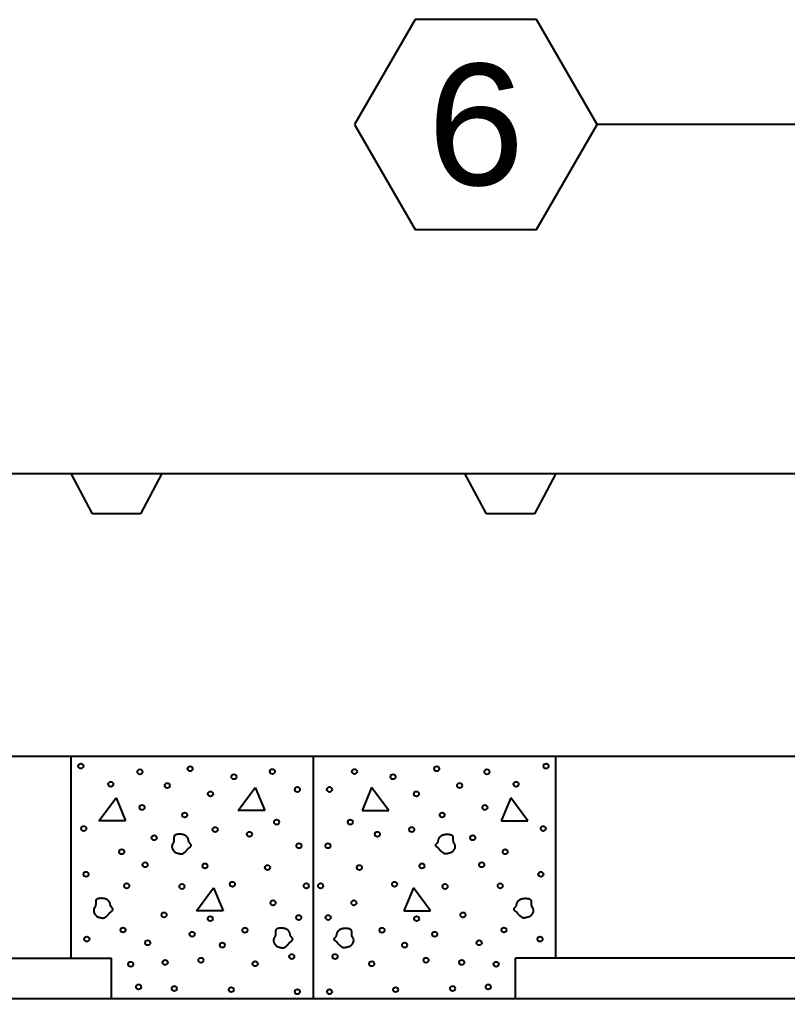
# Model space of a CAD drawing. Extents: x -13 to 326, y -81 to 129.
# Drawn here: x 155.21 to 193.23, y -58.96 to -10.48 of the extents above; entities that cross this region are included whole.
import ezdxf
from ezdxf.enums import TextEntityAlignment as Align

# ---------------------------------------------------------------- set-up
doc = ezdxf.new("R2010")
doc.units = 0
doc.header["$MEASUREMENT"] = 0
doc.layers.add('2', color=7, linetype='Continuous')
doc.styles.get("Standard").update_dxf_attribs({"font": 'monotxt.shx'})

msp = doc.modelspace()

# ---------------------------------------------------------------- linework, layer by layer
at = {"layer": '2', "color": 5, "linetype": 'Continuous'}
for p, q in [((174.801, -10.485), (171.801, -15.681)), ((180.801, -10.485), (174.801, -10.485)), ((183.801, -15.681), (180.801, -10.485)), ((171.801, -15.681), (174.801, -20.877)), ((180.801, -20.877), (183.801, -15.681)), ((195.712, -15.681), (183.801, -15.681)), ((174.801, -20.877), (180.801, -20.877)), ((144.199, -32.959), (212.074, -32.959)), ((158.824, -34.959), (157.762, -32.959)), ((162.262, -32.959), (161.199, -34.959)), ((178.324, -34.959), (177.262, -32.959)), ((181.762, -32.959), (180.699, -34.959)), ((161.199, -34.959), (158.824, -34.959)), ((180.699, -34.959), (178.324, -34.959)), ((145.007, -46.962), (211.27, -46.962)), ((157.763, -56.962), (157.763, -46.962)), ((169.763, -58.962), (169.763, -46.962)), ((181.763, -56.962), (181.763, -46.962)), ((166.034, -49.658), (166.885, -48.509)), ((166.885, -48.509), (167.355, -49.658)), ((172.642, -48.509), (172.171, -49.658)), ((173.493, -49.658), (172.642, -48.509)), ((159.143, -50.172), (159.994, -49.023)), ((159.994, -49.023), (160.465, -50.172)), ((179.532, -49.023), (179.062, -50.172)), ((180.384, -50.172), (179.532, -49.023)), ((167.355, -49.658), (166.034, -49.658)), ((172.171, -49.658), (173.493, -49.658)), ((160.465, -50.172), (159.143, -50.172)), ((179.062, -50.172), (180.384, -50.172)), ((163.968, -54.632), (164.819, -53.482)), ((164.819, -53.482), (165.289, -54.632)), ((174.708, -53.482), (174.237, -54.632)), ((175.559, -54.632), (174.708, -53.482)), ((165.289, -54.632), (163.968, -54.632)), ((174.237, -54.632), (175.559, -54.632)), ((107.763, -56.962), (159.763, -56.962)), ((159.763, -58.962), (159.763, -56.962)), ((231.763, -56.962), (179.763, -56.962)), ((179.763, -58.962), (179.763, -56.962)), ((25.763, -58.962), (313.763, -58.962))]:
    msp.add_line(p, q, dxfattribs=at)
for points in [[(163.596, -51.222), (163.593, -51.205, 0.004785), (163.591, -51.187, 0.004913), (163.588, -51.17, 0.005179), (163.585, -51.154, 0.005594), (163.581, -51.138, 0.005983), (163.578, -51.122, 0.006362), (163.573, -51.106, 0.006756), (163.569, -51.092, 0.00718), (163.564, -51.077, 0.007603), (163.559, -51.063, 0.008039), (163.553, -51.049, 0.008471), (163.548, -51.036, 0.00891), (163.541, -51.023, 0.009333), (163.534, -51.011, 0.00975), (163.527, -50.999, 0.010138), (163.52, -50.987, 0.010509), (163.512, -50.976, 0.010826), (163.503, -50.965, 0.011103), (163.495, -50.955, 0.011341), (163.485, -50.945, 0.011564), (163.475, -50.935, 0.011551), (163.465, -50.926, 0.011336), (163.454, -50.918, 0.011036), (163.443, -50.909, 0.010634), (163.432, -50.902, 0.010268), (163.42, -50.894, 0.009897), (163.407, -50.887, 0.009544), (163.395, -50.881, 0.009179), (163.382, -50.875, 0.008841), (163.368, -50.869, 0.008503), (163.355, -50.864, 0.008191), (163.341, -50.859, 0.007883), (163.326, -50.854, 0.007603), (163.312, -50.85, 0.007329), (163.297, -50.846, 0.007081), (163.282, -50.843, 0.006841), (163.267, -50.84, 0.006626), (163.251, -50.837, 0.006419), (163.236, -50.835, 0.006236), (163.22, -50.833, 0.006061), (163.204, -50.832, 0.005907), (163.188, -50.831, 0.005763), (163.172, -50.83, 0.005637), (163.156, -50.829, 0.005521), (163.139, -50.829, 0.005421), (163.123, -50.83, 0.005329), (163.106, -50.83, 0.005258), (163.09, -50.831, 0.005201), (163.073, -50.833, 0.00514), (163.057, -50.834, 0.005062), (163.04, -50.836, 0.005083), (163.024, -50.839, 0.005221), (163.008, -50.842, 0.006031), (162.992, -50.845, 0.007829), (162.976, -50.848, 0.009649), (162.961, -50.853, 0.011932), (162.946, -50.858, 0.014416), (162.932, -50.863, 0.017553), (162.92, -50.87, 0.021223), (162.908, -50.877, 0.025951), (162.898, -50.885, 0.03001), (162.889, -50.894, 0.033019), (162.881, -50.905, 0.032883), (162.875, -50.916, 0.029027), (162.87, -50.928, 0.025269), (162.866, -50.941, 0.021469), (162.863, -50.954, 0.017986), (162.86, -50.968, 0.014521), (162.859, -50.983, 0.011672), (162.858, -50.998, 0.008962), (162.857, -51.014, 0.006754), (162.857, -51.03, 0.004559), (162.857, -51.046, 0.002745), (162.857, -51.062, 0.000833), (162.857, -51.079, -0.000805), (162.857, -51.095, -0.002637), (162.857, -51.112, -0.004312), (162.856, -51.128, -0.006297), (162.855, -51.144, -0.008122), (162.854, -51.16, -0.010228), (162.851, -51.176, -0.012587), (162.848, -51.191, -0.01574), (162.844, -51.206, -0.017251), (162.839, -51.22, -0.017002), (162.833, -51.234, -0.015078), (162.827, -51.247, -0.010869), (162.82, -51.26, -0.007364), (162.812, -51.273, -0.003739), (162.805, -51.286, -0.000502), (162.798, -51.299, 0.003172), (162.79, -51.312, 0.006628), (162.784, -51.325, 0.010722), (162.778, -51.339, 0.013226), (162.772, -51.353, 0.014832), (162.768, -51.367, 0.015088), (162.764, -51.382, 0.014292), (162.762, -51.397, 0.013883), (162.76, -51.412, 0.013764), (162.759, -51.427, 0.013686), (162.758, -51.443, 0.013657), (162.759, -51.458, 0.013745), (162.76, -51.473, 0.013963), (162.763, -51.488, 0.014224), (162.766, -51.503, 0.014554), (162.77, -51.518, 0.015101), (162.775, -51.532, 0.015976), (162.78, -51.546, 0.015668), (162.787, -51.559, 0.013866), (162.794, -51.572, 0.011842), (162.802, -51.585, 0.009091), (162.81, -51.597, 0.00656), (162.818, -51.61, 0.003629), (162.827, -51.622, 0.001959), (162.835, -51.634, 0.001108), (162.844, -51.646, 0.001572), (162.853, -51.658, 0.00347), (162.862, -51.67, 0.004668), (162.871, -51.682, 0.005443), (162.881, -51.693, 0.007694), (162.891, -51.704, 0.01221), (162.901, -51.715, 0.017137), (162.912, -51.724, 0.023974), (162.924, -51.732, 0.025959), (162.937, -51.739, 0.022284), (162.95, -51.745, 0.018818), (162.964, -51.75, 0.015063), (162.978, -51.754, 0.011683), (162.993, -51.758, 0.008014), (163.008, -51.761, 0.004976), (163.023, -51.765, 0.00181), (163.038, -51.768, -0.001224), (163.053, -51.771, -0.004947), (163.068, -51.775, -0.006053), (163.083, -51.779, -0.004853), (163.098, -51.783, -0.003013), (163.113, -51.788, -0.000016), (163.127, -51.792, 0.002521), (163.142, -51.796, 0.00528), (163.156, -51.8, 0.007878), (163.17, -51.803, 0.010941), (163.185, -51.805, 0.014094), (163.199, -51.806, 0.017981), (163.213, -51.807, 0.020233), (163.227, -51.806, 0.021055), (163.24, -51.803, 0.020457), (163.254, -51.8, 0.018422), (163.268, -51.796, 0.016727), (163.281, -51.791, 0.015121), (163.295, -51.785, 0.013622), (163.308, -51.778, 0.012038), (163.321, -51.771, 0.010686), (163.334, -51.762, 0.009342), (163.347, -51.754, 0.008202), (163.359, -51.744, 0.007044), (163.372, -51.735, 0.006083), (163.384, -51.725, 0.005098), (163.397, -51.715, 0.004237), (163.409, -51.704, 0.003276), (163.421, -51.694, 0.002582), (163.432, -51.683, 0.001962), (163.444, -51.673, 0.000895), (163.455, -51.662, -0.000947), (163.467, -51.652, 0.001004), (163.478, -51.642, 0.007533), (163.488, -51.631, 0.013881), (163.498, -51.62, 0.021241), (163.506, -51.608, 0.018761), (163.514, -51.596, 0.006753), (163.522, -51.583, -0.002565), (163.53, -51.571, -0.012008), (163.539, -51.559, -0.015872), (163.549, -51.548, -0.014536), (163.559, -51.537, -0.013302), (163.57, -51.527, -0.011978), (163.581, -51.517, -0.010661), (163.593, -51.508, -0.009179), (163.606, -51.498, -0.006686), (163.619, -51.489, -0.00297), (163.632, -51.48, 0.000284), (163.645, -51.471, 0.004153), (163.658, -51.461, 0.007845), (163.669, -51.452, 0.012498), (163.68, -51.442, 0.01805), (163.689, -51.432, 0.025988), (163.696, -51.422, 0.033213), (163.702, -51.411, 0.038945), (163.705, -51.4, 0.042043), (163.707, -51.389, 0.041098), (163.707, -51.377, 0.037039), (163.705, -51.364, 0.031405), (163.701, -51.352, 0.029902), (163.696, -51.339, 0.029417), (163.688, -51.325, 0.018987), (163.68, -51.311, 0.006842), (163.672, -51.299, 0.021033), (163.658, -51.283, 0.026686), (163.633, -51.257, 0.010564), (163.597, -51.222, 0.005181)], [(175.931, -51.222), (175.933, -51.205, -0.004785), (175.936, -51.187, -0.004913), (175.939, -51.17, -0.005179), (175.942, -51.154, -0.005594), (175.945, -51.138, -0.005983), (175.949, -51.122, -0.006362), (175.953, -51.106, -0.006756), (175.958, -51.092, -0.00718), (175.963, -51.077, -0.007603), (175.968, -51.063, -0.008039), (175.973, -51.049, -0.008471), (175.979, -51.036, -0.00891), (175.986, -51.023, -0.009333), (175.992, -51.011, -0.00975), (175.999, -50.999, -0.010138), (176.007, -50.987, -0.010509), (176.015, -50.976, -0.010826), (176.023, -50.965, -0.011103), (176.032, -50.955, -0.011341), (176.041, -50.945, -0.011564), (176.051, -50.935, -0.011551), (176.062, -50.926, -0.011336), (176.072, -50.918, -0.011036), (176.083, -50.909, -0.010634), (176.095, -50.902, -0.010268), (176.107, -50.894, -0.009897), (176.119, -50.887, -0.009544), (176.132, -50.881, -0.009179), (176.145, -50.875, -0.008841), (176.158, -50.869, -0.008503), (176.172, -50.864, -0.008191), (176.186, -50.859, -0.007883), (176.2, -50.854, -0.007603), (176.215, -50.85, -0.007329), (176.23, -50.846, -0.007081), (176.245, -50.843, -0.006841), (176.26, -50.84, -0.006626), (176.275, -50.837, -0.006419), (176.291, -50.835, -0.006236), (176.307, -50.833, -0.006061), (176.323, -50.832, -0.005907), (176.339, -50.831, -0.005763), (176.355, -50.83, -0.005637), (176.371, -50.829, -0.005521), (176.387, -50.829, -0.005421), (176.404, -50.83, -0.005329), (176.42, -50.83, -0.005258), (176.437, -50.831, -0.005201), (176.453, -50.833, -0.00514), (176.47, -50.834, -0.005062), (176.486, -50.836, -0.005083), (176.503, -50.839, -0.005221), (176.519, -50.842, -0.006031), (176.535, -50.845, -0.007829), (176.551, -50.848, -0.009649), (176.566, -50.853, -0.011932), (176.581, -50.858, -0.014416), (176.594, -50.863, -0.017553), (176.607, -50.87, -0.021223), (176.619, -50.877, -0.025951), (176.629, -50.885, -0.03001), (176.638, -50.894, -0.033019), (176.645, -50.905, -0.032883), (176.652, -50.916, -0.029027), (176.657, -50.928, -0.025269), (176.661, -50.941, -0.021469), (176.664, -50.954, -0.017986), (176.666, -50.968, -0.014521), (176.668, -50.983, -0.011672), (176.669, -50.998, -0.008962), (176.67, -51.014, -0.006754), (176.67, -51.03, -0.004559), (176.67, -51.046, -0.002745), (176.67, -51.062, -0.000833), (176.67, -51.079, 0.000805), (176.67, -51.095, 0.002637), (176.67, -51.112, 0.004312), (176.67, -51.128, 0.006297), (176.671, -51.144, 0.008122), (176.673, -51.16, 0.010228), (176.675, -51.176, 0.012587), (176.678, -51.191, 0.01574), (176.683, -51.206, 0.017251), (176.688, -51.22, 0.017002), (176.693, -51.234, 0.015078), (176.7, -51.247, 0.010869), (176.707, -51.26, 0.007364), (176.714, -51.273, 0.003739), (176.722, -51.286, 0.000502), (176.729, -51.299, -0.003172), (176.736, -51.312, -0.006628), (176.743, -51.325, -0.010722), (176.749, -51.339, -0.013226), (176.754, -51.353, -0.014832), (176.759, -51.367, -0.015088), (176.762, -51.382, -0.014292), (176.765, -51.397, -0.013883), (176.767, -51.412, -0.013764), (176.768, -51.427, -0.013686), (176.768, -51.443, -0.013657), (176.768, -51.458, -0.013745), (176.766, -51.473, -0.013963), (176.764, -51.488, -0.014224), (176.761, -51.503, -0.014554), (176.757, -51.518, -0.015101), (176.752, -51.532, -0.015976), (176.746, -51.546, -0.015668), (176.74, -51.559, -0.013866), (176.733, -51.572, -0.011842), (176.725, -51.585, -0.009091), (176.717, -51.597, -0.00656), (176.708, -51.61, -0.003629), (176.7, -51.622, -0.001959), (176.691, -51.634, -0.001108), (176.683, -51.646, -0.001572), (176.674, -51.658, -0.00347), (176.665, -51.67, -0.004668), (176.656, -51.682, -0.005443), (176.646, -51.693, -0.007694), (176.636, -51.704, -0.01221), (176.626, -51.715, -0.017137), (176.614, -51.724, -0.023974), (176.602, -51.732, -0.025959), (176.59, -51.739, -0.022284), (176.576, -51.745, -0.018818), (176.563, -51.75, -0.015063), (176.548, -51.754, -0.011683), (176.534, -51.758, -0.008014), (176.519, -51.761, -0.004976), (176.504, -51.765, -0.00181), (176.489, -51.768, 0.001224), (176.474, -51.771, 0.004947), (176.459, -51.775, 0.006053), (176.444, -51.779, 0.004853), (176.429, -51.783, 0.003013), (176.414, -51.788, 0.000016), (176.399, -51.792, -0.002521), (176.385, -51.796, -0.00528), (176.371, -51.8, -0.007878), (176.356, -51.803, -0.010941), (176.342, -51.805, -0.014094), (176.328, -51.806, -0.017981), (176.314, -51.807, -0.020233), (176.3, -51.806, -0.021055), (176.286, -51.803, -0.020457), (176.273, -51.8, -0.018422), (176.259, -51.796, -0.016727), (176.245, -51.791, -0.015121), (176.232, -51.785, -0.013622), (176.219, -51.778, -0.012038), (176.206, -51.771, -0.010686), (176.193, -51.762, -0.009342), (176.18, -51.754, -0.008202), (176.167, -51.744, -0.007044), (176.155, -51.735, -0.006083), (176.142, -51.725, -0.005098), (176.13, -51.715, -0.004237), (176.118, -51.704, -0.003276), (176.106, -51.694, -0.002582), (176.094, -51.683, -0.001962), (176.083, -51.673, -0.000895), (176.071, -51.662, 0.000947), (176.06, -51.652, -0.001004), (176.049, -51.642, -0.007533), (176.039, -51.631, -0.013881), (176.029, -51.62, -0.021241), (176.02, -51.608, -0.018761), (176.012, -51.596, -0.006753), (176.005, -51.583, 0.002565), (175.996, -51.571, 0.012008), (175.987, -51.559, 0.015872), (175.978, -51.548, 0.014536), (175.968, -51.537, 0.013302), (175.957, -51.527, 0.011978), (175.945, -51.517, 0.010661), (175.933, -51.508, 0.009179), (175.921, -51.498, 0.006686), (175.907, -51.489, 0.00297), (175.894, -51.48, -0.000284), (175.881, -51.471, -0.004153), (175.869, -51.461, -0.007845), (175.858, -51.452, -0.012498), (175.847, -51.442, -0.01805), (175.838, -51.432, -0.025988), (175.831, -51.422, -0.033213), (175.825, -51.411, -0.038945), (175.822, -51.4, -0.042043), (175.82, -51.389, -0.041098), (175.82, -51.377, -0.037039), (175.822, -51.364, -0.031405), (175.826, -51.352, -0.029902), (175.831, -51.339, -0.029417), (175.839, -51.325, -0.018987), (175.847, -51.311, -0.006842), (175.855, -51.299, -0.021033), (175.869, -51.283, -0.026686), (175.894, -51.257, -0.010564), (175.93, -51.222, -0.005181)], [(159.721, -54.397), (159.719, -54.379, 0.004785), (159.716, -54.362, 0.004913), (159.713, -54.345, 0.005179), (159.71, -54.329, 0.005594), (159.707, -54.312, 0.005983), (159.703, -54.297, 0.006362), (159.699, -54.281, 0.006756), (159.695, -54.266, 0.00718), (159.69, -54.252, 0.007603), (159.685, -54.238, 0.008039), (159.679, -54.224, 0.008471), (159.673, -54.211, 0.00891), (159.667, -54.198, 0.009333), (159.66, -54.185, 0.00975), (159.653, -54.173, 0.010138), (159.645, -54.162, 0.010509), (159.637, -54.151, 0.010826), (159.629, -54.14, 0.011103), (159.62, -54.13, 0.011341), (159.611, -54.12, 0.011564), (159.601, -54.11, 0.011551), (159.591, -54.101, 0.011336), (159.58, -54.092, 0.011036), (159.569, -54.084, 0.010634), (159.557, -54.076, 0.010268), (159.545, -54.069, 0.009897), (159.533, -54.062, 0.009544), (159.52, -54.056, 0.009179), (159.507, -54.049, 0.008841), (159.494, -54.044, 0.008503), (159.48, -54.038, 0.008191), (159.466, -54.033, 0.007883), (159.452, -54.029, 0.007603), (159.437, -54.025, 0.007329), (159.423, -54.021, 0.007081), (159.408, -54.018, 0.006841), (159.392, -54.015, 0.006626), (159.377, -54.012, 0.006419), (159.361, -54.01, 0.006236), (159.346, -54.008, 0.006061), (159.33, -54.007, 0.005907), (159.314, -54.005, 0.005763), (159.297, -54.005, 0.005637), (159.281, -54.004, 0.005521), (159.265, -54.004, 0.005421), (159.248, -54.005, 0.005329), (159.232, -54.005, 0.005258), (159.215, -54.006, 0.005201), (159.199, -54.008, 0.00514), (159.182, -54.009, 0.005062), (159.166, -54.011, 0.005083), (159.15, -54.014, 0.005221), (159.133, -54.016, 0.006031), (159.117, -54.02, 0.007829), (159.101, -54.023, 0.009649), (159.086, -54.027, 0.011932), (159.072, -54.032, 0.014416), (159.058, -54.038, 0.017553), (159.045, -54.044, 0.021223), (159.034, -54.052, 0.025951), (159.023, -54.06, 0.03001), (159.014, -54.069, 0.033019), (159.007, -54.079, 0.032883), (159.001, -54.091, 0.029027), (158.995, -54.103, 0.025269), (158.991, -54.115, 0.021469), (158.988, -54.129, 0.017986), (158.986, -54.143, 0.014521), (158.984, -54.158, 0.011672), (158.983, -54.173, 0.008962), (158.983, -54.189, 0.006754), (158.982, -54.205, 0.004559), (158.982, -54.221, 0.002745), (158.983, -54.237, 0.000833), (158.983, -54.254, -0.000805), (158.983, -54.27, -0.002637), (158.982, -54.287, -0.004312), (158.982, -54.303, -0.006297), (158.981, -54.319, -0.008122), (158.979, -54.335, -0.010228), (158.977, -54.351, -0.012587), (158.974, -54.366, -0.01574), (158.97, -54.381, -0.017251), (158.965, -54.395, -0.017002), (158.959, -54.408, -0.015078), (158.952, -54.422, -0.010869), (158.945, -54.435, -0.007364), (158.938, -54.448, -0.003739), (158.93, -54.461, -0.000502), (158.923, -54.473, 0.003172), (158.916, -54.486, 0.006628), (158.909, -54.5, 0.010722), (158.903, -54.513, 0.013226), (158.898, -54.527, 0.014832), (158.894, -54.542, 0.015088), (158.89, -54.557, 0.014292), (158.887, -54.572, 0.013883), (158.885, -54.587, 0.013764), (158.884, -54.602, 0.013686), (158.884, -54.618, 0.013657), (158.884, -54.633, 0.013745), (158.886, -54.648, 0.013963), (158.888, -54.663, 0.014224), (158.891, -54.678, 0.014554), (158.895, -54.693, 0.015101), (158.9, -54.707, 0.015976), (158.906, -54.721, 0.015668), (158.912, -54.734, 0.013866), (158.92, -54.747, 0.011842), (158.927, -54.76, 0.009091), (158.935, -54.772, 0.00656), (158.944, -54.785, 0.003629), (158.952, -54.797, 0.001959), (158.961, -54.809, 0.001108), (158.97, -54.821, 0.001572), (158.978, -54.833, 0.00347), (158.987, -54.845, 0.004668), (158.996, -54.856, 0.005443), (159.006, -54.868, 0.007694), (159.016, -54.879, 0.01221), (159.027, -54.89, 0.017137), (159.038, -54.899, 0.023974), (159.05, -54.907, 0.025959), (159.063, -54.914, 0.022284), (159.076, -54.92, 0.018818), (159.09, -54.925, 0.015063), (159.104, -54.929, 0.011683), (159.118, -54.933, 0.008014), (159.133, -54.936, 0.004976), (159.148, -54.939, 0.00181), (159.163, -54.943, -0.001224), (159.179, -54.946, -0.004947), (159.194, -54.95, -0.006053), (159.209, -54.954, -0.004853), (159.223, -54.958, -0.003013), (159.238, -54.963, -0.000016), (159.253, -54.967, 0.002521), (159.267, -54.971, 0.00528), (159.282, -54.975, 0.007878), (159.296, -54.978, 0.010941), (159.31, -54.98, 0.014094), (159.324, -54.981, 0.017981), (159.338, -54.981, 0.020233), (159.352, -54.98, 0.021055), (159.366, -54.978, 0.020457), (159.38, -54.975, 0.018422), (159.393, -54.971, 0.016727), (159.407, -54.966, 0.015121), (159.42, -54.96, 0.013622), (159.433, -54.953, 0.012038), (159.446, -54.945, 0.010686), (159.459, -54.937, 0.009342), (159.472, -54.929, 0.008202), (159.485, -54.919, 0.007044), (159.497, -54.91, 0.006083), (159.51, -54.9, 0.005098), (159.522, -54.89, 0.004237), (159.534, -54.879, 0.003276), (159.546, -54.869, 0.002582), (159.558, -54.858, 0.001962), (159.57, -54.848, 0.000895), (159.581, -54.837, -0.000947), (159.592, -54.827, 0.001004), (159.603, -54.817, 0.007533), (159.614, -54.806, 0.013881), (159.623, -54.795, 0.021241), (159.632, -54.783, 0.018761), (159.64, -54.77, 0.006753), (159.648, -54.758, -0.002565), (159.656, -54.745, -0.012008), (159.665, -54.734, -0.015872), (159.674, -54.723, -0.014536), (159.685, -54.712, -0.013302), (159.695, -54.702, -0.011978), (159.707, -54.692, -0.010661), (159.719, -54.683, -0.009179), (159.732, -54.673, -0.006686), (159.745, -54.664, -0.00297), (159.758, -54.655, 0.000284), (159.771, -54.646, 0.004153), (159.783, -54.636, 0.007845), (159.795, -54.627, 0.012498), (159.805, -54.617, 0.01805), (159.814, -54.607, 0.025988), (159.822, -54.597, 0.033213), (159.827, -54.586, 0.038945), (159.831, -54.575, 0.042043), (159.832, -54.564, 0.041098), (159.832, -54.552, 0.037039), (159.83, -54.539, 0.031405), (159.827, -54.527, 0.029902), (159.821, -54.513, 0.029417), (159.813, -54.499, 0.018987), (159.805, -54.486, 0.006842), (159.797, -54.474, 0.021033), (159.783, -54.458, 0.026686), (159.758, -54.432, 0.010564), (159.722, -54.397, 0.005181)], [(179.806, -54.397), (179.808, -54.379, -0.004785), (179.81, -54.362, -0.004913), (179.813, -54.345, -0.005179), (179.816, -54.329, -0.005594), (179.82, -54.312, -0.005983), (179.824, -54.297, -0.006362), (179.828, -54.281, -0.006756), (179.832, -54.266, -0.00718), (179.837, -54.252, -0.007603), (179.842, -54.238, -0.008039), (179.848, -54.224, -0.008471), (179.854, -54.211, -0.00891), (179.86, -54.198, -0.009333), (179.867, -54.185, -0.00975), (179.874, -54.173, -0.010138), (179.881, -54.162, -0.010509), (179.889, -54.151, -0.010826), (179.898, -54.14, -0.011103), (179.907, -54.13, -0.011341), (179.916, -54.12, -0.011564), (179.926, -54.11, -0.011551), (179.936, -54.101, -0.011336), (179.947, -54.092, -0.011036), (179.958, -54.084, -0.010634), (179.969, -54.076, -0.010268), (179.981, -54.069, -0.009897), (179.994, -54.062, -0.009544), (180.006, -54.056, -0.009179), (180.019, -54.049, -0.008841), (180.033, -54.044, -0.008503), (180.047, -54.038, -0.008191), (180.06, -54.033, -0.007883), (180.075, -54.029, -0.007603), (180.089, -54.025, -0.007329), (180.104, -54.021, -0.007081), (180.119, -54.018, -0.006841), (180.134, -54.015, -0.006626), (180.15, -54.012, -0.006419), (180.165, -54.01, -0.006236), (180.181, -54.008, -0.006061), (180.197, -54.007, -0.005907), (180.213, -54.005, -0.005763), (180.229, -54.005, -0.005637), (180.246, -54.004, -0.005521), (180.262, -54.004, -0.005421), (180.278, -54.005, -0.005329), (180.295, -54.005, -0.005258), (180.311, -54.006, -0.005201), (180.328, -54.008, -0.00514), (180.344, -54.009, -0.005062), (180.361, -54.011, -0.005083), (180.377, -54.014, -0.005221), (180.394, -54.016, -0.006031), (180.41, -54.02, -0.007829), (180.425, -54.023, -0.009649), (180.441, -54.027, -0.011932), (180.455, -54.032, -0.014416), (180.469, -54.038, -0.017553), (180.481, -54.044, -0.021223), (180.493, -54.052, -0.025951), (180.503, -54.06, -0.03001), (180.512, -54.069, -0.033019), (180.52, -54.079, -0.032883), (180.526, -54.091, -0.029027), (180.531, -54.103, -0.025269), (180.535, -54.115, -0.021469), (180.538, -54.129, -0.017986), (180.541, -54.143, -0.014521), (180.542, -54.158, -0.011672), (180.543, -54.173, -0.008962), (180.544, -54.189, -0.006754), (180.544, -54.205, -0.004559), (180.544, -54.221, -0.002745), (180.544, -54.237, -0.000833), (180.544, -54.254, 0.000805), (180.544, -54.27, 0.002637), (180.544, -54.287, 0.004312), (180.545, -54.303, 0.006297), (180.546, -54.319, 0.008122), (180.547, -54.335, 0.010228), (180.55, -54.351, 0.012587), (180.553, -54.366, 0.01574), (180.557, -54.381, 0.017251), (180.562, -54.395, 0.017002), (180.568, -54.408, 0.015078), (180.574, -54.422, 0.010869), (180.581, -54.435, 0.007364), (180.589, -54.448, 0.003739), (180.596, -54.461, 0.000502), (180.604, -54.473, -0.003172), (180.611, -54.486, -0.006628), (180.617, -54.5, -0.010722), (180.623, -54.513, -0.013226), (180.629, -54.527, -0.014832), (180.633, -54.542, -0.015088), (180.637, -54.557, -0.014292), (180.64, -54.572, -0.013883), (180.642, -54.587, -0.013764), (180.643, -54.602, -0.013686), (180.643, -54.618, -0.013657), (180.642, -54.633, -0.013745), (180.641, -54.648, -0.013963), (180.639, -54.663, -0.014224), (180.635, -54.678, -0.014554), (180.631, -54.693, -0.015101), (180.627, -54.707, -0.015976), (180.621, -54.721, -0.015668), (180.614, -54.734, -0.013866), (180.607, -54.747, -0.011842), (180.599, -54.76, -0.009091), (180.591, -54.772, -0.00656), (180.583, -54.785, -0.003629), (180.574, -54.797, -0.001959), (180.566, -54.809, -0.001108), (180.557, -54.821, -0.001572), (180.548, -54.833, -0.00347), (180.539, -54.845, -0.004668), (180.53, -54.856, -0.005443), (180.521, -54.868, -0.007694), (180.511, -54.879, -0.01221), (180.5, -54.89, -0.017137), (180.489, -54.899, -0.023974), (180.477, -54.907, -0.025959), (180.464, -54.914, -0.022284), (180.451, -54.92, -0.018818), (180.437, -54.925, -0.015063), (180.423, -54.929, -0.011683), (180.408, -54.933, -0.008014), (180.393, -54.936, -0.004976), (180.378, -54.939, -0.00181), (180.363, -54.943, 0.001224), (180.348, -54.946, 0.004947), (180.333, -54.95, 0.006053), (180.318, -54.954, 0.004853), (180.303, -54.958, 0.003013), (180.289, -54.963, 0.000016), (180.274, -54.967, -0.002521), (180.259, -54.971, -0.00528), (180.245, -54.975, -0.007878), (180.231, -54.978, -0.010941), (180.217, -54.98, -0.014094), (180.202, -54.981, -0.017981), (180.188, -54.981, -0.020233), (180.174, -54.98, -0.021055), (180.161, -54.978, -0.020457), (180.147, -54.975, -0.018422), (180.133, -54.971, -0.016727), (180.12, -54.966, -0.015121), (180.107, -54.96, -0.013622), (180.093, -54.953, -0.012038), (180.08, -54.945, -0.010686), (180.067, -54.937, -0.009342), (180.055, -54.929, -0.008202), (180.042, -54.919, -0.007044), (180.029, -54.91, -0.006083), (180.017, -54.9, -0.005098), (180.005, -54.89, -0.004237), (179.993, -54.879, -0.003276), (179.981, -54.869, -0.002582), (179.969, -54.858, -0.001962), (179.957, -54.848, -0.000895), (179.946, -54.837, 0.000947), (179.934, -54.827, -0.001004), (179.923, -54.817, -0.007533), (179.913, -54.806, -0.013881), (179.904, -54.795, -0.021241), (179.895, -54.783, -0.018761), (179.887, -54.77, -0.006753), (179.879, -54.758, 0.002565), (179.871, -54.745, 0.012008), (179.862, -54.734, 0.015872), (179.852, -54.723, 0.014536), (179.842, -54.712, 0.013302), (179.831, -54.702, 0.011978), (179.82, -54.692, 0.010661), (179.808, -54.683, 0.009179), (179.795, -54.673, 0.006686), (179.782, -54.664, 0.00297), (179.769, -54.655, -0.000284), (179.756, -54.646, -0.004153), (179.744, -54.636, -0.007845), (179.732, -54.627, -0.012498), (179.722, -54.617, -0.01805), (179.712, -54.607, -0.025988), (179.705, -54.597, -0.033213), (179.7, -54.586, -0.038945), (179.696, -54.575, -0.042043), (179.694, -54.564, -0.041098), (179.695, -54.552, -0.037039), (179.697, -54.539, -0.031405), (179.7, -54.527, -0.029902), (179.706, -54.513, -0.029417), (179.713, -54.499, -0.018987), (179.721, -54.486, -0.006842), (179.729, -54.474, -0.021033), (179.743, -54.458, -0.026686), (179.769, -54.432, -0.010564), (179.804, -54.397, -0.005181)], [(168.624, -55.873), (168.621, -55.856, 0.004785), (168.619, -55.838, 0.004913), (168.616, -55.821, 0.005179), (168.613, -55.805, 0.005594), (168.609, -55.789, 0.005983), (168.606, -55.773, 0.006362), (168.602, -55.757, 0.006756), (168.597, -55.743, 0.00718), (168.592, -55.728, 0.007603), (168.587, -55.714, 0.008039), (168.582, -55.7, 0.008471), (168.576, -55.687, 0.00891), (168.569, -55.674, 0.009333), (168.563, -55.662, 0.00975), (168.555, -55.65, 0.010138), (168.548, -55.638, 0.010509), (168.54, -55.627, 0.010826), (168.532, -55.616, 0.011103), (168.523, -55.606, 0.011341), (168.513, -55.596, 0.011564), (168.504, -55.586, 0.011551), (168.493, -55.577, 0.011336), (168.483, -55.569, 0.011036), (168.471, -55.56, 0.010634), (168.46, -55.553, 0.010268), (168.448, -55.545, 0.009897), (168.436, -55.538, 0.009544), (168.423, -55.532, 0.009179), (168.41, -55.526, 0.008841), (168.397, -55.52, 0.008503), (168.383, -55.515, 0.008191), (168.369, -55.51, 0.007883), (168.355, -55.505, 0.007603), (168.34, -55.501, 0.007329), (168.325, -55.497, 0.007081), (168.31, -55.494, 0.006841), (168.295, -55.491, 0.006626), (168.28, -55.488, 0.006419), (168.264, -55.486, 0.006236), (168.248, -55.484, 0.006061), (168.232, -55.483, 0.005907), (168.216, -55.482, 0.005763), (168.2, -55.481, 0.005637), (168.184, -55.48, 0.005521), (168.167, -55.48, 0.005421), (168.151, -55.481, 0.005329), (168.134, -55.481, 0.005258), (168.118, -55.482, 0.005201), (168.102, -55.484, 0.00514), (168.085, -55.485, 0.005062), (168.069, -55.487, 0.005083), (168.052, -55.49, 0.005221), (168.036, -55.493, 0.006031), (168.02, -55.496, 0.007829), (168.004, -55.499, 0.009649), (167.989, -55.504, 0.011932), (167.974, -55.509, 0.014416), (167.961, -55.514, 0.017553), (167.948, -55.521, 0.021223), (167.936, -55.528, 0.025951), (167.926, -55.536, 0.03001), (167.917, -55.545, 0.033019), (167.909, -55.556, 0.032883), (167.903, -55.567, 0.029027), (167.898, -55.579, 0.025269), (167.894, -55.592, 0.021469), (167.891, -55.605, 0.017986), (167.889, -55.619, 0.014521), (167.887, -55.634, 0.011672), (167.886, -55.649, 0.008962), (167.885, -55.665, 0.006754), (167.885, -55.681, 0.004559), (167.885, -55.697, 0.002745), (167.885, -55.713, 0.000833), (167.885, -55.73, -0.000805), (167.885, -55.746, -0.002637), (167.885, -55.763, -0.004312), (167.884, -55.779, -0.006297), (167.883, -55.795, -0.008122), (167.882, -55.811, -0.010228), (167.88, -55.827, -0.012587), (167.876, -55.842, -0.01574), (167.872, -55.857, -0.017251), (167.867, -55.871, -0.017002), (167.861, -55.885, -0.015078), (167.855, -55.898, -0.010869), (167.848, -55.911, -0.007364), (167.841, -55.924, -0.003739), (167.833, -55.937, -0.000502), (167.826, -55.95, 0.003172), (167.819, -55.963, 0.006628), (167.812, -55.976, 0.010722), (167.806, -55.99, 0.013226), (167.801, -56.004, 0.014832), (167.796, -56.018, 0.015088), (167.793, -56.033, 0.014292), (167.79, -56.048, 0.013883), (167.788, -56.063, 0.013764), (167.787, -56.078, 0.013686), (167.786, -56.094, 0.013657), (167.787, -56.109, 0.013745), (167.788, -56.124, 0.013963), (167.791, -56.139, 0.014224), (167.794, -56.154, 0.014554), (167.798, -56.169, 0.015101), (167.803, -56.183, 0.015976), (167.808, -56.197, 0.015668), (167.815, -56.21, 0.013866), (167.822, -56.223, 0.011842), (167.83, -56.236, 0.009091), (167.838, -56.248, 0.00656), (167.846, -56.261, 0.003629), (167.855, -56.273, 0.001959), (167.864, -56.285, 0.001108), (167.872, -56.297, 0.001572), (167.881, -56.309, 0.00347), (167.89, -56.321, 0.004668), (167.899, -56.333, 0.005443), (167.909, -56.344, 0.007694), (167.919, -56.355, 0.01221), (167.929, -56.366, 0.017137), (167.94, -56.375, 0.023974), (167.952, -56.383, 0.025959), (167.965, -56.39, 0.022284), (167.978, -56.396, 0.018818), (167.992, -56.401, 0.015063), (168.006, -56.405, 0.011683), (168.021, -56.409, 0.008014), (168.036, -56.412, 0.004976), (168.051, -56.416, 0.00181), (168.066, -56.419, -0.001224), (168.081, -56.422, -0.004947), (168.096, -56.426, -0.006053), (168.111, -56.43, -0.004853), (168.126, -56.434, -0.003013), (168.141, -56.439, -0.000016), (168.155, -56.443, 0.002521), (168.17, -56.447, 0.00528), (168.184, -56.451, 0.007878), (168.199, -56.454, 0.010941), (168.213, -56.456, 0.014094), (168.227, -56.457, 0.017981), (168.241, -56.458, 0.020233), (168.255, -56.457, 0.021055), (168.269, -56.454, 0.020457), (168.282, -56.451, 0.018422), (168.296, -56.447, 0.016727), (168.309, -56.442, 0.015121), (168.323, -56.436, 0.013622), (168.336, -56.429, 0.012038), (168.349, -56.422, 0.010686), (168.362, -56.413, 0.009342), (168.375, -56.405, 0.008202), (168.387, -56.395, 0.007044), (168.4, -56.386, 0.006083), (168.412, -56.376, 0.005098), (168.425, -56.366, 0.004237), (168.437, -56.355, 0.003276), (168.449, -56.345, 0.002582), (168.461, -56.334, 0.001962), (168.472, -56.324, 0.000895), (168.484, -56.313, -0.000947), (168.495, -56.303, 0.001004), (168.506, -56.293, 0.007533), (168.516, -56.282, 0.013881), (168.526, -56.271, 0.021241), (168.534, -56.259, 0.018761), (168.542, -56.247, 0.006753), (168.55, -56.234, -0.002565), (168.559, -56.222, -0.012008), (168.567, -56.21, -0.015872), (168.577, -56.199, -0.014536), (168.587, -56.188, -0.013302), (168.598, -56.178, -0.011978), (168.609, -56.168, -0.010661), (168.622, -56.159, -0.009179), (168.634, -56.149, -0.006686), (168.647, -56.14, -0.00297), (168.66, -56.131, 0.000284), (168.673, -56.122, 0.004153), (168.686, -56.112, 0.007845), (168.697, -56.103, 0.012498), (168.708, -56.093, 0.01805), (168.717, -56.083, 0.025988), (168.724, -56.073, 0.033213), (168.73, -56.062, 0.038945), (168.733, -56.051, 0.042043), (168.735, -56.04, 0.041098), (168.735, -56.028, 0.037039), (168.733, -56.015, 0.031405), (168.729, -56.003, 0.029902), (168.724, -55.99, 0.029417), (168.716, -55.976, 0.018987), (168.708, -55.962, 0.006842), (168.7, -55.95, 0.021033), (168.686, -55.934, 0.026686), (168.661, -55.908, 0.010564), (168.625, -55.873, 0.005181)], [(170.903, -55.873), (170.905, -55.856, -0.004785), (170.908, -55.838, -0.004913), (170.911, -55.821, -0.005179), (170.914, -55.805, -0.005594), (170.917, -55.789, -0.005983), (170.921, -55.773, -0.006362), (170.925, -55.757, -0.006756), (170.93, -55.743, -0.00718), (170.934, -55.728, -0.007603), (170.94, -55.714, -0.008039), (170.945, -55.7, -0.008471), (170.951, -55.687, -0.00891), (170.957, -55.674, -0.009333), (170.964, -55.662, -0.00975), (170.971, -55.65, -0.010138), (170.979, -55.638, -0.010509), (170.987, -55.627, -0.010826), (170.995, -55.616, -0.011103), (171.004, -55.606, -0.011341), (171.013, -55.596, -0.011564), (171.023, -55.586, -0.011551), (171.033, -55.577, -0.011336), (171.044, -55.569, -0.011036), (171.055, -55.56, -0.010634), (171.067, -55.553, -0.010268), (171.079, -55.545, -0.009897), (171.091, -55.538, -0.009544), (171.104, -55.532, -0.009179), (171.117, -55.526, -0.008841), (171.13, -55.52, -0.008503), (171.144, -55.515, -0.008191), (171.158, -55.51, -0.007883), (171.172, -55.505, -0.007603), (171.187, -55.501, -0.007329), (171.202, -55.497, -0.007081), (171.217, -55.494, -0.006841), (171.232, -55.491, -0.006626), (171.247, -55.488, -0.006419), (171.263, -55.486, -0.006236), (171.279, -55.484, -0.006061), (171.295, -55.483, -0.005907), (171.311, -55.482, -0.005763), (171.327, -55.481, -0.005637), (171.343, -55.48, -0.005521), (171.359, -55.48, -0.005421), (171.376, -55.481, -0.005329), (171.392, -55.481, -0.005258), (171.409, -55.482, -0.005201), (171.425, -55.484, -0.00514), (171.442, -55.485, -0.005062), (171.458, -55.487, -0.005083), (171.475, -55.49, -0.005221), (171.491, -55.493, -0.006031), (171.507, -55.496, -0.007829), (171.523, -55.499, -0.009649), (171.538, -55.504, -0.011932), (171.552, -55.509, -0.014416), (171.566, -55.514, -0.017553), (171.579, -55.521, -0.021223), (171.59, -55.528, -0.025951), (171.601, -55.536, -0.03001), (171.61, -55.545, -0.033019), (171.617, -55.556, -0.032883), (171.624, -55.567, -0.029027), (171.629, -55.579, -0.025269), (171.633, -55.592, -0.021469), (171.636, -55.605, -0.017986), (171.638, -55.619, -0.014521), (171.64, -55.634, -0.011672), (171.641, -55.649, -0.008962), (171.641, -55.665, -0.006754), (171.642, -55.681, -0.004559), (171.642, -55.697, -0.002745), (171.642, -55.713, -0.000833), (171.641, -55.73, 0.000805), (171.641, -55.746, 0.002637), (171.642, -55.763, 0.004312), (171.642, -55.779, 0.006297), (171.643, -55.795, 0.008122), (171.645, -55.811, 0.010228), (171.647, -55.827, 0.012587), (171.65, -55.842, 0.01574), (171.654, -55.857, 0.017251), (171.659, -55.871, 0.017002), (171.665, -55.885, 0.015078), (171.672, -55.898, 0.010869), (171.679, -55.911, 0.007364), (171.686, -55.924, 0.003739), (171.694, -55.937, 0.000502), (171.701, -55.95, -0.003172), (171.708, -55.963, -0.006628), (171.715, -55.976, -0.010722), (171.721, -55.99, -0.013226), (171.726, -56.004, -0.014832), (171.731, -56.018, -0.015088), (171.734, -56.033, -0.014292), (171.737, -56.048, -0.013883), (171.739, -56.063, -0.013764), (171.74, -56.078, -0.013686), (171.74, -56.094, -0.013657), (171.74, -56.109, -0.013745), (171.738, -56.124, -0.013963), (171.736, -56.139, -0.014224), (171.733, -56.154, -0.014554), (171.729, -56.169, -0.015101), (171.724, -56.183, -0.015976), (171.718, -56.197, -0.015668), (171.712, -56.21, -0.013866), (171.705, -56.223, -0.011842), (171.697, -56.236, -0.009091), (171.689, -56.248, -0.00656), (171.68, -56.261, -0.003629), (171.672, -56.273, -0.001959), (171.663, -56.285, -0.001108), (171.655, -56.297, -0.001572), (171.646, -56.309, -0.00347), (171.637, -56.321, -0.004668), (171.628, -56.333, -0.005443), (171.618, -56.344, -0.007694), (171.608, -56.355, -0.01221), (171.597, -56.366, -0.017137), (171.586, -56.375, -0.023974), (171.574, -56.383, -0.025959), (171.562, -56.39, -0.022284), (171.548, -56.396, -0.018818), (171.534, -56.401, -0.015063), (171.52, -56.405, -0.011683), (171.506, -56.409, -0.008014), (171.491, -56.412, -0.004976), (171.476, -56.416, -0.00181), (171.461, -56.419, 0.001224), (171.446, -56.422, 0.004947), (171.431, -56.426, 0.006053), (171.416, -56.43, 0.004853), (171.401, -56.434, 0.003013), (171.386, -56.439, 0.000016), (171.371, -56.443, -0.002521), (171.357, -56.447, -0.00528), (171.342, -56.451, -0.007878), (171.328, -56.454, -0.010941), (171.314, -56.456, -0.014094), (171.3, -56.457, -0.017981), (171.286, -56.458, -0.020233), (171.272, -56.457, -0.021055), (171.258, -56.454, -0.020457), (171.244, -56.451, -0.018422), (171.231, -56.447, -0.016727), (171.217, -56.442, -0.015121), (171.204, -56.436, -0.013622), (171.191, -56.429, -0.012038), (171.178, -56.422, -0.010686), (171.165, -56.413, -0.009342), (171.152, -56.405, -0.008202), (171.139, -56.395, -0.007044), (171.127, -56.386, -0.006083), (171.114, -56.376, -0.005098), (171.102, -56.366, -0.004237), (171.09, -56.355, -0.003276), (171.078, -56.345, -0.002582), (171.066, -56.334, -0.001962), (171.055, -56.324, -0.000895), (171.043, -56.313, 0.000947), (171.032, -56.303, -0.001004), (171.021, -56.293, -0.007533), (171.01, -56.282, -0.013881), (171.001, -56.271, -0.021241), (170.992, -56.259, -0.018761), (170.984, -56.247, -0.006753), (170.976, -56.234, 0.002565), (170.968, -56.222, 0.012008), (170.959, -56.21, 0.015872), (170.95, -56.199, 0.014536), (170.94, -56.188, 0.013302), (170.929, -56.178, 0.011978), (170.917, -56.168, 0.010661), (170.905, -56.159, 0.009179), (170.892, -56.149, 0.006686), (170.879, -56.14, 0.00297), (170.866, -56.131, -0.000284), (170.853, -56.122, -0.004153), (170.841, -56.112, -0.007845), (170.829, -56.103, -0.012498), (170.819, -56.093, -0.01805), (170.81, -56.083, -0.025988), (170.803, -56.073, -0.033213), (170.797, -56.062, -0.038945), (170.793, -56.051, -0.042043), (170.792, -56.04, -0.041098), (170.792, -56.028, -0.037039), (170.794, -56.015, -0.031405), (170.798, -56.003, -0.029902), (170.803, -55.99, -0.029417), (170.811, -55.976, -0.018987), (170.819, -55.962, -0.006842), (170.827, -55.95, -0.021033), (170.841, -55.934, -0.026686), (170.866, -55.908, -0.010564), (170.902, -55.873, -0.005181)]]:
    msp.add_lwpolyline(points, format="xyb", dxfattribs=at)
for centre in [(158.248, -47.455), (163.66, -47.584), (175.867, -47.584), (181.279, -47.455), (161.173, -47.739), (165.825, -47.983), (167.732, -47.726), (171.795, -47.726), (173.702, -47.983), (178.354, -47.739), (159.73, -48.357), (162.526, -48.422), (177.001, -48.422), (179.797, -48.357), (164.665, -48.834), (168.969, -48.615), (170.558, -48.615), (174.862, -48.834), (161.278, -49.5), (178.249, -49.5), (163.389, -49.878), (176.137, -49.878), (167.938, -50.226), (171.589, -50.226), (158.389, -50.548), (161.878, -51.003), (164.897, -50.599), (166.598, -50.831), (172.929, -50.831), (174.63, -50.599), (177.649, -51.003), (181.137, -50.548), (169.046, -51.398), (170.48, -51.398), (160.271, -51.695), (179.256, -51.695), (161.431, -52.339), (164.394, -52.403), (175.132, -52.403), (178.096, -52.339), (158.505, -52.816), (167.487, -52.481), (172.04, -52.481), (181.021, -52.816), (160.519, -53.386), (163.251, -53.419), (165.75, -53.309), (169.41, -53.386), (170.116, -53.386), (173.777, -53.309), (176.276, -53.419), (179.008, -53.386), (167.763, -54.227), (171.764, -54.227), (162.366, -54.824), (177.161, -54.824), (164.655, -55.012), (169.034, -54.956), (170.492, -54.956), (174.872, -55.012), (160.335, -55.573), (163.759, -55.786), (166.369, -55.587), (173.158, -55.587), (175.767, -55.786), (179.191, -55.573), (158.544, -56.024), (161.559, -56.206), (165.252, -56.317), (174.275, -56.317), (177.968, -56.206), (180.983, -56.024), (160.718, -57.268), (162.421, -57.179), (164.191, -57.069), (166.878, -57.246), (168.691, -56.892), (170.835, -56.892), (172.649, -57.246), (175.336, -57.069), (177.106, -57.179), (178.809, -57.268), (161.108, -58.395), (162.875, -58.473), (165.695, -58.528), (168.968, -58.628), (170.559, -58.628), (173.832, -58.528), (176.652, -58.473), (178.418, -58.395)]:
    msp.add_circle(centre, 0.125, dxfattribs=at)

# ---------------------------------------------------------------- texts
msp.add_text('6', height=6, dxfattribs=at).set_placement((177.801, -15.681), align=Align.MIDDLE_CENTER)

doc.saveas('drawing.dxf')
